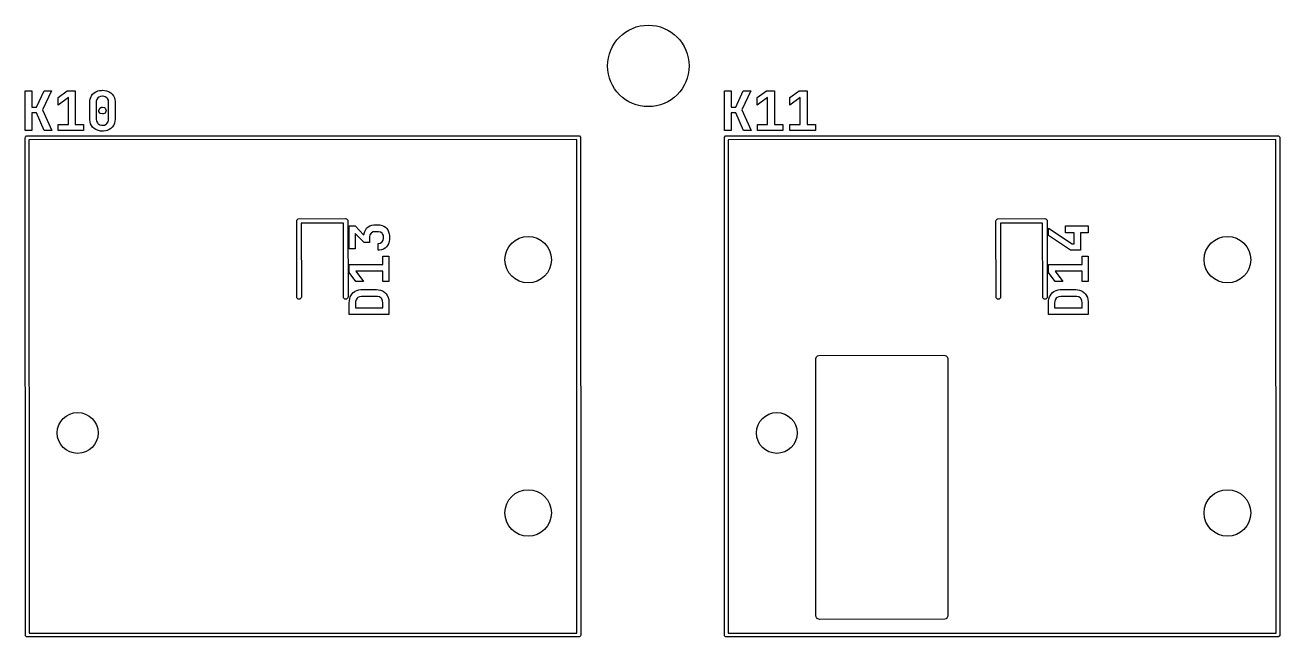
# Model space of a CAD drawing. Extents: x 0.7 to 11, y -6.1 to -1.6.
# Drawn here: x 7.506 to 8.778, y -2.23 to -1.61 of the extents above; entities that cross this region are included whole.
import ezdxf

# ---------------------------------------------------------------- set-up
doc = ezdxf.new("R2010")
doc.units = 0
doc.header["$MEASUREMENT"] = 0
doc.layers.add('BLACK', color=7, linetype='CONTINUOUS')

msp = doc.modelspace()

# ---------------------------------------------------------------- linework, layer by layer
at = {"layer": 'BLACK', "linetype": 'CONTINUOUS'}
for p, q in [((7.5058, -1.7171), (7.5058, -1.6769)), ((7.5058, -1.6769), (7.5127, -1.6769)), ((7.5127, -1.6769), (7.5127, -1.6933)), ((7.5174, -1.6933), (7.5251, -1.6769)), ((7.5325, -1.6769), (7.5235, -1.6961)), ((7.5251, -1.6769), (7.5325, -1.6769)), ((7.5392, -1.6836), (7.5485, -1.6769)), ((7.5485, -1.6769), (7.5567, -1.6769)), ((7.5567, -1.6769), (7.5567, -1.7109)), ((7.5758, -1.6789), (7.5775, -1.6778)), ((7.5775, -1.6778), (7.5794, -1.677)), ((7.5794, -1.677), (7.5812, -1.6766)), ((7.5812, -1.6766), (7.5833, -1.6764)), ((7.5833, -1.6764), (7.5842, -1.6763)), ((7.5842, -1.6763), (7.5864, -1.6765)), ((7.5864, -1.6765), (7.5883, -1.6768)), ((7.5883, -1.6768), (7.5903, -1.6775)), ((7.5903, -1.6775), (7.591, -1.6778)), ((7.591, -1.6778), (7.5927, -1.6789)), ((8.2145, -1.7171), (8.2145, -1.6769)), ((8.2145, -1.6769), (8.2214, -1.6769)), ((8.2214, -1.6769), (8.2214, -1.6933)), ((8.2261, -1.6933), (8.2337, -1.6769)), ((8.2412, -1.6769), (8.2322, -1.6961)), ((8.2337, -1.6769), (8.2412, -1.6769)), ((8.2479, -1.6836), (8.2572, -1.6769)), ((8.2572, -1.6769), (8.2653, -1.6769)), ((8.2653, -1.6769), (8.2653, -1.7109)), ((8.2809, -1.6836), (8.2902, -1.6769)), ((8.2902, -1.6769), (8.2984, -1.6769)), ((8.2984, -1.6769), (8.2984, -1.7109)), ((7.5498, -1.6836), (7.5392, -1.6913)), ((7.5392, -1.6913), (7.5392, -1.6836)), ((7.5498, -1.7109), (7.5498, -1.6836)), ((7.5715, -1.6883), (7.5716, -1.6864)), ((7.5715, -1.7057), (7.5715, -1.6883)), ((7.5716, -1.6864), (7.572, -1.6844)), ((7.572, -1.6844), (7.5727, -1.6825)), ((7.5727, -1.6825), (7.573, -1.682)), ((7.573, -1.682), (7.5743, -1.6803)), ((7.5743, -1.6803), (7.5758, -1.6789)), ((7.5785, -1.6856), (7.578, -1.6875)), ((7.578, -1.6875), (7.578, -1.6883)), ((7.578, -1.6883), (7.578, -1.7057)), ((7.5797, -1.684), (7.5785, -1.6856)), ((7.5805, -1.6833), (7.5797, -1.684)), ((7.5822, -1.6825), (7.5805, -1.6833)), ((7.5842, -1.6823), (7.5822, -1.6825)), ((7.5851, -1.6823), (7.5842, -1.6823)), ((7.5871, -1.6828), (7.5851, -1.6823)), ((7.5888, -1.684), (7.5871, -1.6828)), ((7.5893, -1.6845), (7.5888, -1.684)), ((7.5902, -1.6863), (7.5893, -1.6845)), ((7.5905, -1.6883), (7.5902, -1.6863)), ((7.5905, -1.7057), (7.5905, -1.6883)), ((7.5927, -1.6789), (7.5942, -1.6803)), ((7.5942, -1.6803), (7.5954, -1.682)), ((7.5954, -1.682), (7.5963, -1.6838)), ((7.5963, -1.6838), (7.5968, -1.6858)), ((7.5968, -1.6858), (7.597, -1.6877)), ((7.597, -1.6877), (7.597, -1.6883)), ((7.597, -1.6883), (7.597, -1.7057)), ((8.2584, -1.6836), (8.2479, -1.6913)), ((8.2479, -1.6913), (8.2479, -1.6836)), ((8.2584, -1.7109), (8.2584, -1.6836)), ((8.2915, -1.6836), (8.2809, -1.6913)), ((8.2809, -1.6913), (8.2809, -1.6836)), ((8.2915, -1.7109), (8.2915, -1.6836)), ((7.5127, -1.6933), (7.5174, -1.6933)), ((7.5174, -1.6993), (7.5127, -1.6993)), ((7.5127, -1.6993), (7.5127, -1.7171)), ((7.5253, -1.7171), (7.5174, -1.6993)), ((7.5235, -1.6961), (7.533, -1.7171)), ((7.5806, -1.6968), (7.5811, -1.695)), ((7.5807, -1.6977), (7.5806, -1.6968)), ((7.5816, -1.6994), (7.5807, -1.6977)), ((7.5811, -1.695), (7.5816, -1.6943)), ((7.5816, -1.6943), (7.5834, -1.6935)), ((7.5823, -1.6999), (7.5816, -1.6994)), ((7.5843, -1.7003), (7.5823, -1.6999)), ((7.5834, -1.6935), (7.5843, -1.6935)), ((7.5843, -1.6935), (7.5862, -1.6939)), ((7.5851, -1.7003), (7.5843, -1.7003)), ((7.5869, -1.6994), (7.5851, -1.7003)), ((7.5862, -1.6939), (7.5869, -1.6943)), ((7.5869, -1.6943), (7.5878, -1.6961)), ((7.5874, -1.6988), (7.5869, -1.6994)), ((7.5879, -1.6968), (7.5874, -1.6988)), ((7.5878, -1.6961), (7.5879, -1.6968)), ((8.2214, -1.6933), (8.2261, -1.6933)), ((8.2261, -1.6993), (8.2214, -1.6993)), ((8.2214, -1.6993), (8.2214, -1.7171)), ((8.234, -1.7171), (8.2261, -1.6993)), ((8.2322, -1.6961), (8.2416, -1.7171)), ((7.5393, -1.7171), (7.5393, -1.7109)), ((7.5393, -1.7109), (7.5498, -1.7109)), ((7.5567, -1.7109), (7.5651, -1.7109)), ((7.5651, -1.7109), (7.5651, -1.7171)), ((7.5715, -1.7063), (7.5715, -1.7057)), ((7.5717, -1.7083), (7.5715, -1.7063)), ((7.5722, -1.7102), (7.5717, -1.7083)), ((7.573, -1.712), (7.5722, -1.7102)), ((7.5743, -1.7137), (7.573, -1.712)), ((7.5758, -1.7151), (7.5743, -1.7137)), ((7.5775, -1.7162), (7.5758, -1.7151)), ((7.5782, -1.7165), (7.5775, -1.7162)), ((7.578, -1.7057), (7.5782, -1.7076)), ((7.5782, -1.7076), (7.5791, -1.7094)), ((7.5802, -1.7172), (7.5782, -1.7165)), ((7.5791, -1.7094), (7.5797, -1.7101)), ((7.5797, -1.7101), (7.5814, -1.7112)), ((7.5814, -1.7112), (7.5834, -1.7117)), ((7.5834, -1.7117), (7.5843, -1.7117)), ((7.5843, -1.7117), (7.5862, -1.7115)), ((7.5862, -1.7115), (7.588, -1.7107)), ((7.588, -1.7107), (7.5888, -1.7101)), ((7.5888, -1.7101), (7.59, -1.7084)), ((7.591, -1.7162), (7.5891, -1.717)), ((7.59, -1.7084), (7.5905, -1.7065)), ((7.5905, -1.7065), (7.5905, -1.7057)), ((7.5927, -1.7151), (7.591, -1.7162)), ((7.5942, -1.7137), (7.5927, -1.7151)), ((7.5954, -1.712), (7.5942, -1.7137)), ((7.5957, -1.7115), (7.5954, -1.712)), ((7.5965, -1.7096), (7.5957, -1.7115)), ((7.5969, -1.7076), (7.5965, -1.7096)), ((7.597, -1.7057), (7.5969, -1.7076)), ((8.248, -1.7171), (8.248, -1.7109)), ((8.248, -1.7109), (8.2584, -1.7109)), ((8.2653, -1.7109), (8.2737, -1.7109)), ((8.2737, -1.7109), (8.2737, -1.7171)), ((8.281, -1.7171), (8.281, -1.7109)), ((8.281, -1.7109), (8.2915, -1.7109)), ((8.2984, -1.7109), (8.3068, -1.7109)), ((8.3068, -1.7109), (8.3068, -1.7171)), ((7.5127, -1.7171), (7.5058, -1.7171)), ((7.5059, -1.7244), (7.5061, -1.7237)), ((7.5061, -2.2291), (7.5059, -1.7244)), ((7.5061, -1.7237), (7.5071, -1.7226)), ((7.5071, -1.7226), (8.0669, -1.7224)), ((8.065, -1.7262), (7.5097, -1.7264)), ((7.5097, -1.7264), (7.5098, -2.2265)), ((7.533, -1.7171), (7.5253, -1.7171)), ((7.5651, -1.7171), (7.5393, -1.7171)), ((7.5821, -1.7176), (7.5802, -1.7172)), ((7.5843, -1.7177), (7.5821, -1.7176)), ((7.5852, -1.7177), (7.5843, -1.7177)), ((7.5872, -1.7174), (7.5852, -1.7177)), ((7.5891, -1.717), (7.5872, -1.7174)), ((8.0651, -2.2264), (8.065, -1.7262)), ((8.0669, -1.7224), (8.0677, -1.7226)), ((8.0677, -1.7226), (8.0687, -1.7237)), ((8.0687, -1.7237), (8.0689, -2.2283)), ((8.2214, -1.7171), (8.2145, -1.7171)), ((8.2146, -1.7244), (8.2147, -1.7237)), ((8.2147, -2.2291), (8.2146, -1.7244)), ((8.2147, -1.7237), (8.2158, -1.7226)), ((8.2158, -1.7226), (8.7756, -1.7224)), ((8.7736, -1.7262), (8.2184, -1.7264)), ((8.2184, -1.7264), (8.2185, -2.2265)), ((8.2416, -1.7171), (8.234, -1.7171)), ((8.2737, -1.7171), (8.248, -1.7171)), ((8.3068, -1.7171), (8.281, -1.7171)), ((8.7738, -2.2264), (8.7736, -1.7262)), ((8.7756, -1.7224), (8.7763, -1.7226)), ((8.7763, -1.7226), (8.7774, -1.7237)), ((8.7774, -1.7237), (8.7776, -2.2283)), ((7.7811, -1.8087), (7.7813, -1.8078)), ((7.7813, -1.8867), (7.7811, -1.8087)), ((7.7813, -1.8078), (7.7826, -1.8065)), ((7.7826, -1.8065), (7.8307, -1.8063)), ((7.8284, -1.8109), (7.7857, -1.811)), ((7.7857, -1.811), (7.7858, -1.8858)), ((7.8285, -1.8867), (7.8284, -1.8109)), ((7.8307, -1.8063), (7.8316, -1.8065)), ((7.8316, -1.8065), (7.8329, -1.8078)), ((7.8329, -1.8078), (7.8331, -1.8858)), ((7.8344, -1.837), (7.8344, -1.8138)), ((7.8344, -1.8138), (7.8402, -1.8138)), ((7.8402, -1.8138), (7.8491, -1.8231)), ((7.85, -1.8193), (7.851, -1.8175)), ((7.851, -1.8175), (7.852, -1.8161)), ((7.852, -1.8161), (7.8535, -1.8148)), ((7.8535, -1.8148), (7.8552, -1.8138)), ((7.8552, -1.8138), (7.8571, -1.8131)), ((7.8571, -1.8131), (7.8592, -1.8127)), ((7.8592, -1.8127), (7.8605, -1.8127)), ((7.8605, -1.8127), (7.8636, -1.8127)), ((7.8636, -1.8127), (7.8655, -1.8128)), ((7.8655, -1.8128), (7.8676, -1.8132)), ((7.8676, -1.8132), (7.8694, -1.814)), ((7.8694, -1.814), (7.871, -1.8151)), ((7.871, -1.8151), (7.872, -1.8161)), ((7.872, -1.8161), (7.8733, -1.8178)), ((7.8733, -1.8178), (7.8742, -1.8197)), ((8.4898, -1.8087), (8.4899, -1.8078)), ((8.4899, -1.8867), (8.4898, -1.8087)), ((8.4899, -1.8078), (8.4912, -1.8065)), ((8.4912, -1.8065), (8.5394, -1.8063)), ((8.537, -1.8109), (8.4943, -1.811)), ((8.4943, -1.811), (8.4945, -1.8858)), ((8.5372, -1.8867), (8.537, -1.8109)), ((8.5394, -1.8063), (8.5403, -1.8065)), ((8.5403, -1.8065), (8.5416, -1.8078)), ((8.5416, -1.8078), (8.5417, -1.8858)), ((8.543, -1.8236), (8.543, -1.816)), ((8.543, -1.816), (8.5671, -1.8319)), ((8.5601, -1.8207), (8.5601, -1.8138)), ((8.5601, -1.8138), (8.5833, -1.8138)), ((8.5833, -1.8138), (8.5833, -1.8207)), ((7.8493, -1.8306), (7.8404, -1.8214)), ((7.8404, -1.8214), (7.8404, -1.837)), ((7.8491, -1.8231), (7.8494, -1.8214)), ((7.8548, -1.8306), (7.8493, -1.8306)), ((7.8494, -1.8214), (7.85, -1.8193)), ((7.8549, -1.8247), (7.8548, -1.8256)), ((7.8548, -1.8256), (7.8548, -1.8306)), ((7.8553, -1.8228), (7.8549, -1.8247)), ((7.8564, -1.8212), (7.8553, -1.8228)), ((7.8569, -1.8207), (7.8564, -1.8212)), ((7.8586, -1.8198), (7.8569, -1.8207)), ((7.8606, -1.8196), (7.8586, -1.8198)), ((7.8636, -1.8196), (7.8606, -1.8196)), ((7.8641, -1.8196), (7.8636, -1.8196)), ((7.8636, -1.8316), (7.8656, -1.8313)), ((7.866, -1.82), (7.8641, -1.8196)), ((7.8656, -1.8313), (7.8674, -1.8302)), ((7.8676, -1.8212), (7.866, -1.82)), ((7.8674, -1.8302), (7.8676, -1.83)), ((7.8682, -1.8218), (7.8676, -1.8212)), ((7.8676, -1.83), (7.8687, -1.8283)), ((7.8689, -1.8236), (7.8682, -1.8218)), ((7.8687, -1.8283), (7.8691, -1.8264)), ((7.8691, -1.8256), (7.8689, -1.8236)), ((7.8691, -1.8264), (7.8691, -1.8256)), ((7.8747, -1.8297), (7.8741, -1.8318)), ((7.8742, -1.8197), (7.8748, -1.8218)), ((7.875, -1.8277), (7.8747, -1.8297)), ((7.8748, -1.8218), (7.8751, -1.8238)), ((7.8752, -1.8256), (7.875, -1.8277)), ((7.8751, -1.8238), (7.8752, -1.8256)), ((8.5653, -1.8385), (8.543, -1.8236)), ((8.5692, -1.8207), (8.5601, -1.8207)), ((8.5692, -1.8319), (8.5692, -1.8207)), ((8.5833, -1.8207), (8.5753, -1.8207)), ((8.5753, -1.8207), (8.5753, -1.8385)), ((7.8404, -1.837), (7.8344, -1.837)), ((7.8636, -1.8385), (7.8636, -1.8316)), ((7.8649, -1.8384), (7.8636, -1.8385)), ((7.867, -1.8381), (7.8649, -1.8384)), ((7.8689, -1.8374), (7.867, -1.8381)), ((7.8706, -1.8363), (7.8689, -1.8374)), ((7.872, -1.835), (7.8706, -1.8363)), ((7.8731, -1.8336), (7.872, -1.835)), ((7.8741, -1.8318), (7.8731, -1.8336)), ((8.5753, -1.8385), (8.5653, -1.8385)), ((8.5671, -1.8319), (8.5692, -1.8319)), ((7.8344, -1.8609), (7.8344, -1.8528)), ((7.8344, -1.8528), (7.8684, -1.8528)), ((7.8684, -1.8528), (7.8684, -1.8444)), ((7.8684, -1.8444), (7.8746, -1.8444)), ((7.8746, -1.8444), (7.8746, -1.8702)), ((8.543, -1.8609), (8.543, -1.8528)), ((8.543, -1.8528), (8.577, -1.8528)), ((8.577, -1.8528), (8.577, -1.8444)), ((8.577, -1.8444), (8.5833, -1.8444)), ((8.5833, -1.8444), (8.5833, -1.8702)), ((7.8411, -1.8702), (7.8344, -1.8609)), ((7.8684, -1.8597), (7.8411, -1.8597)), ((7.8411, -1.8597), (7.8488, -1.8702)), ((7.8684, -1.8702), (7.8684, -1.8597)), ((8.5497, -1.8702), (8.543, -1.8609)), ((8.577, -1.8597), (8.5497, -1.8597)), ((8.5497, -1.8597), (8.5574, -1.8702)), ((8.577, -1.8702), (8.577, -1.8597)), ((7.837, -1.8829), (7.8384, -1.8814)), ((7.8384, -1.8814), (7.8399, -1.8802)), ((7.8399, -1.8802), (7.8403, -1.88)), ((7.8403, -1.88), (7.8422, -1.8791)), ((7.8488, -1.8702), (7.8411, -1.8702)), ((7.8422, -1.8791), (7.8442, -1.8786)), ((7.8442, -1.8786), (7.8462, -1.8783)), ((7.8462, -1.8783), (7.8469, -1.8783)), ((7.8469, -1.8783), (7.862, -1.8783)), ((7.862, -1.8783), (7.8641, -1.8784)), ((7.8641, -1.8784), (7.866, -1.8788)), ((7.866, -1.8788), (7.8679, -1.8796)), ((7.8679, -1.8796), (7.8686, -1.88)), ((7.8746, -1.8702), (7.8684, -1.8702)), ((7.8686, -1.88), (7.8703, -1.8812)), ((7.8703, -1.8812), (7.8717, -1.8826)), ((8.5457, -1.8829), (8.547, -1.8814)), ((8.547, -1.8814), (8.5486, -1.8802)), ((8.5486, -1.8802), (8.549, -1.88)), ((8.549, -1.88), (8.5508, -1.8791)), ((8.5574, -1.8702), (8.5497, -1.8702)), ((8.5508, -1.8791), (8.5529, -1.8786)), ((8.5529, -1.8786), (8.5549, -1.8783)), ((8.5549, -1.8783), (8.5556, -1.8783)), ((8.5556, -1.8783), (8.5707, -1.8783)), ((8.5707, -1.8783), (8.5727, -1.8784)), ((8.5727, -1.8784), (8.5746, -1.8788)), ((8.5746, -1.8788), (8.5766, -1.8796)), ((8.5766, -1.8796), (8.5773, -1.88)), ((8.5833, -1.8702), (8.577, -1.8702)), ((8.5773, -1.88), (8.5789, -1.8812)), ((8.5789, -1.8812), (8.5803, -1.8826)), ((7.7826, -1.888), (7.7813, -1.8867)), ((7.7844, -1.888), (7.7826, -1.888)), ((7.7856, -1.8867), (7.7844, -1.888)), ((7.7858, -1.8858), (7.7856, -1.8867)), ((7.8298, -1.888), (7.8285, -1.8867)), ((7.8316, -1.888), (7.8298, -1.888)), ((7.8329, -1.8867), (7.8316, -1.888)), ((7.8331, -1.8858), (7.8329, -1.8867)), ((7.8344, -1.8917), (7.8345, -1.8898)), ((7.8344, -1.9037), (7.8344, -1.8917)), ((7.8345, -1.8898), (7.8348, -1.8877)), ((7.8348, -1.8877), (7.8354, -1.8858)), ((7.8354, -1.8858), (7.8359, -1.8847)), ((7.8359, -1.8847), (7.837, -1.8829)), ((7.8412, -1.8886), (7.8406, -1.8905)), ((7.8406, -1.8905), (7.8406, -1.8917)), ((7.8406, -1.8917), (7.8406, -1.8968)), ((7.8423, -1.887), (7.8412, -1.8886)), ((7.8431, -1.8863), (7.8423, -1.887)), ((7.8449, -1.8855), (7.8431, -1.8863)), ((7.8469, -1.8852), (7.8449, -1.8855)), ((7.862, -1.8852), (7.8469, -1.8852)), ((7.8631, -1.8853), (7.862, -1.8852)), ((7.8651, -1.8858), (7.8631, -1.8853)), ((7.8667, -1.887), (7.8651, -1.8858)), ((7.8674, -1.8878), (7.8667, -1.887)), ((7.8682, -1.8897), (7.8674, -1.8878)), ((7.8684, -1.8917), (7.8682, -1.8897)), ((7.8684, -1.8968), (7.8684, -1.8917)), ((7.8717, -1.8826), (7.8728, -1.8843)), ((7.8728, -1.8843), (7.873, -1.8847)), ((7.873, -1.8847), (7.8738, -1.8864)), ((7.8738, -1.8864), (7.8743, -1.8884)), ((7.8743, -1.8884), (7.8746, -1.8905)), ((7.8746, -1.8905), (7.8746, -1.8917)), ((7.8746, -1.8917), (7.8746, -1.9037)), ((8.4912, -1.888), (8.4899, -1.8867)), ((8.493, -1.888), (8.4912, -1.888)), ((8.4943, -1.8867), (8.493, -1.888)), ((8.4945, -1.8858), (8.4943, -1.8867)), ((8.5385, -1.888), (8.5372, -1.8867)), ((8.5403, -1.888), (8.5385, -1.888)), ((8.5416, -1.8867), (8.5403, -1.888)), ((8.5417, -1.8858), (8.5416, -1.8867)), ((8.543, -1.8917), (8.5431, -1.8898)), ((8.543, -1.9037), (8.543, -1.8917)), ((8.5431, -1.8898), (8.5435, -1.8877)), ((8.5435, -1.8877), (8.5441, -1.8858)), ((8.5441, -1.8858), (8.5446, -1.8847)), ((8.5446, -1.8847), (8.5457, -1.8829)), ((8.5493, -1.8905), (8.5492, -1.8917)), ((8.5492, -1.8917), (8.5492, -1.8968)), ((8.5498, -1.8886), (8.5493, -1.8905)), ((8.5509, -1.887), (8.5498, -1.8886)), ((8.5518, -1.8863), (8.5509, -1.887)), ((8.5536, -1.8855), (8.5518, -1.8863)), ((8.5556, -1.8852), (8.5536, -1.8855)), ((8.5707, -1.8852), (8.5556, -1.8852)), ((8.5717, -1.8853), (8.5707, -1.8852)), ((8.5737, -1.8858), (8.5717, -1.8853)), ((8.5753, -1.887), (8.5737, -1.8858)), ((8.576, -1.8878), (8.5753, -1.887)), ((8.5768, -1.8897), (8.576, -1.8878)), ((8.5771, -1.8917), (8.5768, -1.8897)), ((8.5771, -1.8968), (8.5771, -1.8917)), ((8.5803, -1.8826), (8.5815, -1.8843)), ((8.5815, -1.8843), (8.5817, -1.8847)), ((8.5817, -1.8847), (8.5825, -1.8864)), ((8.5825, -1.8864), (8.583, -1.8884)), ((8.583, -1.8884), (8.5832, -1.8905)), ((8.5832, -1.8905), (8.5833, -1.8917)), ((8.5833, -1.8917), (8.5833, -1.9037)), ((7.8746, -1.9037), (7.8344, -1.9037)), ((7.8406, -1.8968), (7.8684, -1.8968)), ((8.5833, -1.9037), (8.543, -1.9037)), ((8.5492, -1.8968), (8.5771, -1.8968)), ((8.3078, -1.9466), (8.3088, -1.9455)), ((8.3088, -1.9455), (8.3103, -1.945)), ((8.3103, -1.945), (8.437, -1.9449)), ((8.437, -1.9449), (8.4378, -1.945)), ((8.4378, -1.945), (8.4392, -1.9455)), ((8.4392, -1.9455), (8.4403, -1.9466)), ((8.3071, -1.9488), (8.3072, -1.9481)), ((8.3072, -2.2094), (8.3071, -1.9488)), ((8.3072, -1.9481), (8.3078, -1.9466)), ((8.4403, -1.9466), (8.4409, -1.9481)), ((8.4409, -1.9481), (8.4409, -2.2087)), ((8.3078, -2.2108), (8.3072, -2.2094)), ((8.3088, -2.2119), (8.3078, -2.2108)), ((8.3103, -2.2125), (8.3088, -2.2119)), ((8.311, -2.2126), (8.3103, -2.2125)), ((8.4378, -2.2125), (8.311, -2.2126)), ((8.4392, -2.2119), (8.4378, -2.2125)), ((8.4403, -2.2108), (8.4392, -2.2119)), ((8.4409, -2.2094), (8.4403, -2.2108)), ((8.4409, -2.2087), (8.4409, -2.2094)), ((7.5071, -2.2302), (7.5061, -2.2291)), ((7.5079, -2.2303), (7.5071, -2.2302)), ((8.0677, -2.2302), (7.5079, -2.2303)), ((7.5098, -2.2265), (8.0651, -2.2264)), ((8.0687, -2.2291), (8.0677, -2.2302)), ((8.0689, -2.2283), (8.0687, -2.2291)), ((8.2158, -2.2302), (8.2147, -2.2291)), ((8.2165, -2.2303), (8.2158, -2.2302)), ((8.7763, -2.2302), (8.2165, -2.2303)), ((8.2185, -2.2265), (8.7738, -2.2264)), ((8.7774, -2.2291), (8.7763, -2.2302)), ((8.7776, -2.2283), (8.7774, -2.2291))]:
    msp.add_line(p, q, dxfattribs=at)
at = {"layer": 'BLACK'}
for centre, radius in [((8.1374, -1.6516), 0.0413), ((8.0157, -1.848), 0.0236), ((8.7244, -1.848), 0.0236), ((7.5591, -2.0236), 0.0207), ((8.2677, -2.0236), 0.0207), ((8.0157, -2.1047), 0.0236), ((8.7244, -2.1047), 0.0236)]:
    msp.add_circle(centre, radius, dxfattribs=at)

doc.saveas('drawing.dxf')
